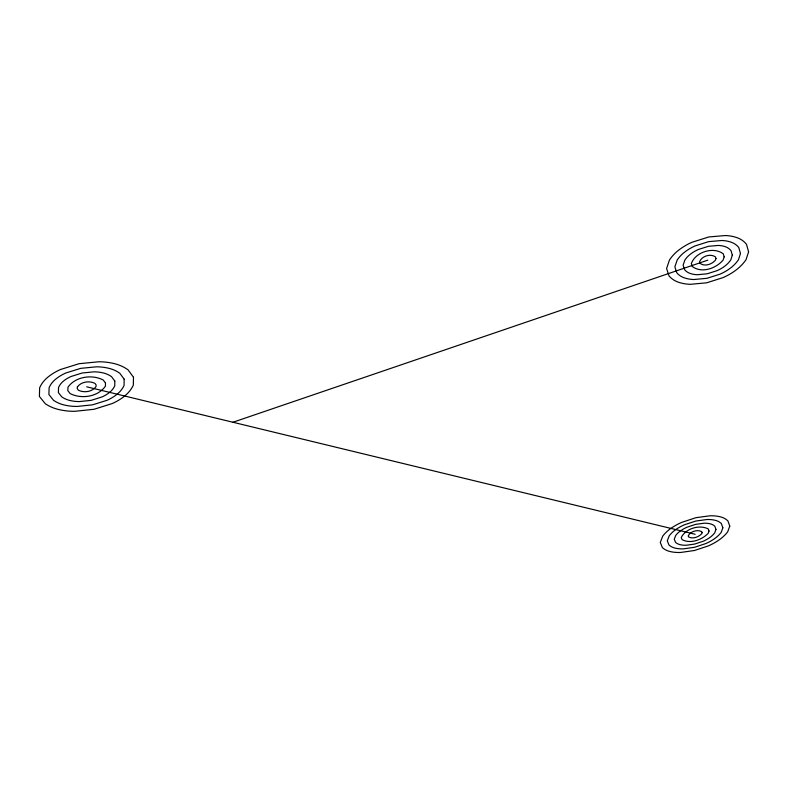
<?xml version="1.0" encoding="UTF-8"?>
<svg xmlns="http://www.w3.org/2000/svg" width="788" height="788" viewBox="0 0 788 788"><rect width="100%" height="100%" fill="white"/><g stroke="black" fill="none" stroke-linecap="round" stroke-linejoin="round"><path stroke-width="1.18" d="M232.952 422.25L707.791 260.158M86.68 386.8L695.164 534.284M105.464 382.968L105.444 386.14C98.047 396.906 81.361 399.349 70.122 393.576L67.827 390.641L67.975 387.204C75.382 376.536 92.097 374.152 103.238 380.023L105.464 382.968M114.821 381.067L114.772 385.815A22.724 19.001 4.4 0 1 109.611 392.355A33.756 28.26 5.3 0 1 101.967 396.955L91.103 400.363L79.48 401.575A33.854 28.25 5.7 0 1 69.935 400.491A21.532 17.858 5.3 0 1 61.848 396.955L58.371 392.572L58.568 387.41A21.365 17.651 4.5 0 1 63.385 381.156A33.195 27.403 3.7 0 1 71.117 376.467L82.188 373.01L93.969 371.837A33.106 27.413 3.3 0 1 103.553 373.01A21.217 17.671 3.5 0 1 111.522 376.644L114.821 381.067M124.159 379.156L124.071 385.49A30.308 25.393 4.4 0 1 117.166 394.187A45.143 37.883 5.6 0 1 107.01 400.304L92.56 404.835L77.106 406.45A45.32 37.863 6.1 0 1 64.38 405.032A28.772 23.857 5.6 0 1 53.564 400.343L48.895 394.502L49.122 387.607A28.486 23.492 4.6 0 1 55.534 379.255A44.148 36.356 3.4 0 1 65.867 372.98L80.672 368.36L96.422 366.814A43.99 36.366 2.9 0 1 109.197 368.39A28.23 23.512 3.2 0 1 119.796 373.256L124.159 379.156M133.487 377.255L133.33 385.165A37.903 31.825 4.4 0 1 124.691 396.009A56.608 47.605 5.9 0 1 112.014 403.623L94.008 409.287L74.732 411.316A56.874 47.575 6.6 0 1 58.844 409.563A36.061 29.885 5.9 0 1 45.29 403.732L39.4 396.443L39.646 387.814A35.608 29.304 4.6 0 1 47.644 377.344A55.042 45.221 3.2 0 1 60.587 369.474L79.145 363.692L98.884 361.761A54.805 45.241 2.6 0 1 114.871 363.76A35.204 29.343 3 0 1 128.08 369.868L133.487 377.255M77.342 387.006L77.263 388.72L78.406 390.188C84.02 393.094 92.383 391.863 96.077 386.475L96.077 384.879L94.964 383.411C89.389 380.496 81.056 381.688 77.342 387.006M715.977 258.494L715.494 260.079C712.037 264.295 704.728 266.925 700.049 263.33L699.577 261.833C701.635 256.08 710.628 253.253 715.534 256.996L715.977 258.494M724.162 256.829L723.167 259.991C716.243 268.403 701.675 273.653 692.307 266.492L691.352 263.517C695.43 251.983 713.485 246.299 723.276 253.834L724.162 256.829M732.318 255.164L730.811 259.902A21.315 16.469 -44.2 0 1 724.615 266.285A31.609 24.517 -44.5 0 1 717.011 270.678L707.161 273.8L697.39 274.707A31.589 24.595 -44.4 0 1 690.002 273.387A20.035 15.602 -43.7 0 1 684.565 269.654L683.117 265.192L684.88 260.05A19.877 15.445 -43.1 0 1 690.712 253.943A30.959 23.945 -42.7 0 1 698.414 249.471L708.432 246.309L718.311 245.442A30.978 23.876 -42.9 0 1 725.699 246.851A19.907 15.336 -43.5 0 1 731.018 250.673L732.318 255.164M740.464 253.5L738.435 259.813A28.466 21.985 -44.4 0 1 730.161 268.314A42.296 32.83 -44.8 0 1 720.055 274.145L706.954 278.302L693.952 279.523A42.256 32.958 -44.6 0 1 684.102 277.77A26.743 20.872 -43.8 0 1 676.823 272.815L674.863 266.876L677.188 260.01A26.467 20.586 -42.9 0 1 684.969 251.845A41.143 31.806 -42.5 0 1 695.252 245.866L708.639 241.64L721.847 240.498A41.173 31.687 -42.7 0 1 731.688 242.389A26.516 20.389 -43.5 0 1 738.76 247.501L740.464 253.5M748.6 251.845L746.029 259.725A35.657 27.501 -44.5 0 1 735.687 270.323A53.062 41.203 -45.2 0 1 723.079 277.593L706.747 282.784L690.524 284.31A53.013 41.409 -44.9 0 1 678.222 282.143A33.46 26.162 -43.8 0 1 669.081 275.977L666.589 268.56L669.475 259.971A33.037 25.718 -42.7 0 1 679.187 249.747A51.269 39.607 -42.2 0 1 692.081 242.241L708.855 236.952L725.393 235.533A51.309 39.43 -42.5 0 1 737.706 237.927A33.106 25.423 -43.5 0 1 746.502 244.339L748.6 251.845M702.108 532.649L701.694 533.801C698.532 537.081 692.859 539.248 688.614 536.953L688.21 535.919C690.367 531.417 697.321 529.319 701.714 531.605L702.108 532.649M709.033 531.023L708.215 533.328C701.872 539.869 690.554 544.193 682.063 539.622L681.246 537.554C685.54 528.551 699.478 524.325 708.264 528.935L709.033 531.023M715.957 529.398L714.716 532.855A17.474 12.155 -31.6 0 1 709.486 537.751A25.876 18.075 -31.6 0 1 703.063 541.297L694.711 544.055L686.417 545.227A25.876 18.114 -31.4 0 1 680.143 544.675A16.44 11.495 -31.1 0 1 675.513 542.302L674.262 539.189L675.74 535.426A16.351 11.387 -30.8 0 1 680.645 530.767A25.502 17.671 -30.8 0 1 687.146 527.162L695.617 524.375L703.989 523.222A25.502 17.631 -31 0 1 710.264 523.833A16.351 11.328 -31.3 0 1 714.815 526.266L715.957 529.398M722.862 527.773L721.197 532.383A23.315 16.223 -31.7 0 1 714.224 538.903A34.583 24.201 -31.8 0 1 705.664 543.621L694.563 547.286L683.521 548.852A34.583 24.27 -31.5 0 1 675.158 548.123A21.946 15.366 -31 0 1 668.963 544.971L667.278 540.834L669.229 535.81A21.788 15.169 -30.7 0 1 675.769 529.585A33.923 23.473 -30.7 0 1 684.457 524.769L695.774 521.045L706.954 519.519A33.923 23.413 -30.9 0 1 715.317 520.336A21.788 15.071 -31.4 0 1 721.365 523.587L722.862 527.773M729.767 526.148L727.649 531.92A29.186 20.311 -31.8 0 1 718.942 540.046A43.34 30.377 -31.9 0 1 708.264 545.926L694.415 550.507L680.635 552.457A43.34 30.476 -31.6 0 1 670.184 551.561A27.462 19.247 -31 0 1 662.413 547.64L660.275 542.479L662.688 536.195A27.206 18.942 -30.6 0 1 670.874 528.393A42.306 29.225 -30.5 0 1 681.748 522.365L695.922 517.696L709.929 515.795A42.306 29.136 -30.8 0 1 720.38 516.83A27.206 18.794 -31.4 0 1 727.915 520.917L729.767 526.148"/></g></svg>
